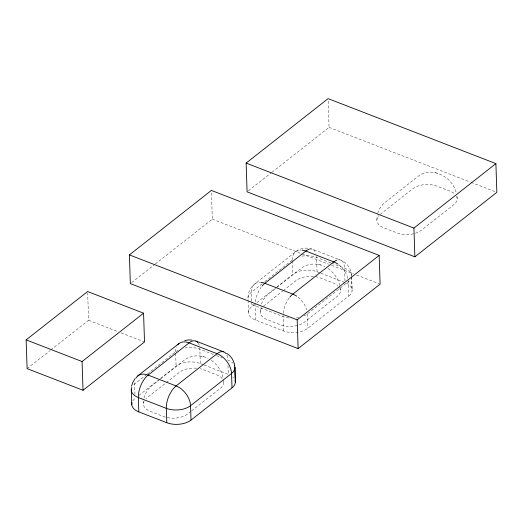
<?xml version="1.0" encoding="UTF-8"?>
<svg xmlns="http://www.w3.org/2000/svg" width="523" height="523" viewBox="0 0 523 523"><rect width="100%" height="100%" fill="white"/><g stroke="black" fill="none" stroke-linecap="round" stroke-linejoin="round"><path stroke-width="0.39" stroke-dasharray="2.62 1.96" d="M143.426 403.279L143.452 401.474M260.16 311.486L260.578 306.838M376.893 219.686L377.318 215.038M143.975 398.075L145.198 394.224L148.159 389.282L150.97 386.412L159.907 379.384M377.704 213.364L379.979 208.056L383.562 203.597L417.001 177.212C430.521 165.543 452.094 176.166 456.108 192.229M261.343 304.033L263.246 299.849L266.828 295.397L300.261 269.012C306.975 263.226 317.141 262.572 324.868 266.658M131.633 282.616L154.69 264.488M155.331 263.984L212.331 219.157L211.403 191.222M248.366 190.823L271.424 172.688M272.065 172.185L329.065 127.364L328.189 101.017M27.104 368.617L50.162 350.482M50.803 349.979L88.59 320.266L87.687 293.128M146.793 374.481L134.62 384.052A17.344 9.695 -1.9 0 0 132.992 385.608M147.434 373.978L175.61 351.816A17.344 9.695 -1.9 0 1 177.709 350.443M262.245 283.695L251.354 292.252A17.344 9.695 -1.9 0 0 248.203 299.542M264.808 281.681L292.344 260.023A17.344 9.695 -1.9 0 1 293.325 259.323M138.941 395.395L158.155 380.286M160.718 378.273L176.088 366.185A17.344 9.695 -1.9 0 1 200.316 363.544L203.342 364.714M348.2 280.596A17.344 11.434 51.8 0 1 348.272 281.688L348.749 296.057L307.759 328.287A17.344 9.695 -1.9 0 1 283.531 330.928L255.57 320.096A17.344 9.695 -1.9 0 1 251.831 306.622L254.394 304.608M256.956 302.595L276.17 287.487M276.811 286.983L292.821 274.392A17.344 9.695 -1.9 0 1 317.049 271.751L320.076 272.921M160.541 378.881L183.527 360.805C190.235 355.019 200.407 354.372 208.134 358.458M263.487 306.19L282.642 291.128M283.276 290.625L296.051 280.59A17.344 9.695 -1.9 0 1 320.279 277.942L333.36 283.015A17.344 9.695 -1.9 0 1 337.786 285.571M380.221 214.397L412.784 188.79A17.344 9.695 -1.9 0 1 437.012 186.149L450.094 191.215A17.344 9.695 -1.9 0 1 455.147 194.366M303.922 315.925A17.344 9.695 -1.9 0 0 307.282 313.918L348.272 281.688A17.344 9.695 -1.9 0 0 349.135 280.943M190.993 411.379L187.803 413.889A17.344 9.695 -1.9 0 1 163.568 416.53L150.487 411.464A17.344 9.695 -1.9 0 1 144.355 400.605M191.627 410.875L220.36 388.282A17.344 9.695 -1.9 0 0 223.511 380.999M434.744 172.564L435.79 172.812M436.509 172.982L437.47 173.211M318.01 264.357L319.056 264.605M319.775 264.775L320.736 265.004M201.277 356.156L202.323 356.405M203.035 356.568L204.003 356.804M329.065 127.364L470.275 182.063M471.04 182.357L495.333 191.764M330.935 262.945L316.572 257.381A17.344 9.695 -1.9 0 0 300.79 256.368M331.693 263.232L344.539 268.214A17.344 9.695 -1.9 0 1 351.606 275.392L351.626 275.896M212.331 219.157L301.156 253.563M301.915 253.858L328.49 264.154M331.53 265.331L353.541 273.856M356.581 275.033L379.358 283.852M320.828 273.215L345.017 282.583M213.443 354.444L199.838 349.174A17.344 9.695 -1.9 0 0 185.194 347.952M216.47 355.614L222.51 357.961M88.59 320.266L117.309 331.392M121.088 332.857L144.518 341.931M204.094 365.008L228.283 374.376M328.052 268.528C333.707 272.496 338.008 278.471 339.675 285.198M211.318 360.327C217.359 364.557 221.857 371.095 223.243 378.377M351.606 275.392C351.299 268.652 346.723 262.356 340.381 260.036L312.676 249.301C307.06 247.065 300.365 248.052 295.626 251.792L254.459 284.166C249.883 287.813 247.497 293.815 248.052 299.607M457.017 196.615L457.161 198.4M340.283 288.408L340.427 290.193M223.55 380.208L223.694 381.993M351.659 276.994L352.084 289.762M344.964 280.982L344.539 268.214A17.344 8.714 -68.8 0 0 337.623 259.944M317.049 271.751L316.572 257.381A17.344 8.714 -68.8 0 0 316.513 256.329M307.282 313.918L307.759 328.287M292.37 260.82L292.821 274.392M283.531 330.928L283.054 316.559A17.344 8.714 -68.8 0 1 283.048 315.461M255.57 320.096L255.093 305.726A17.344 8.714 -68.8 0 1 261.121 287.277M251.648 301.032L251.354 292.252A17.344 11.434 51.8 0 1 259.787 282.315M251.674 301.836L251.831 306.622M248.085 300.392L248.503 312.911M227.989 365.597L228.257 373.579M200.316 363.544L199.838 349.174A17.344 8.714 -68.8 0 0 199.773 348.122M175.663 353.417L176.088 366.185M134.967 394.427L134.62 384.052A17.344 11.434 51.8 0 1 134.869 380.986M351.652 276.68L352.077 290.762M456.579 196.347A17.344 9.695 -1.9 0 1 453.827 204.689L421.27 230.297A17.344 9.695 -1.9 0 1 397.042 232.938L383.954 227.871A17.344 9.695 -1.9 0 1 378.848 215.659M346.233 283.1A17.344 9.695 -1.9 0 1 348.749 296.057M298.836 317.566A17.344 9.695 -1.9 0 1 295.946 318.03M288.918 317.991A17.344 9.695 -1.9 0 1 283.054 316.559L255.093 305.726A17.344 9.695 -1.9 0 1 250.661 303.17M283.204 313.159A17.344 8.714 -68.8 0 1 289.114 298.071M292.344 260.023A17.344 11.434 51.8 0 1 300.738 250.086M308.89 249.334A17.344 8.714 -68.8 0 1 315.977 253.505M338.956 264.873A17.344 11.434 51.8 0 1 347.815 278.354M298.005 297.136A17.344 11.434 51.8 0 1 306.615 309.753M339.453 287.46A17.344 9.695 -1.9 0 1 337.093 296.489L304.536 322.09A17.344 9.695 -1.9 0 1 280.302 324.731L267.22 319.664A17.344 9.695 -1.9 0 1 262.115 307.452M132.816 400.847A17.344 9.695 -1.9 0 1 135.097 398.421M175.61 351.816A17.344 11.434 51.8 0 1 176.414 346.912M226.91 355.287A17.344 8.714 -68.8 0 1 227.806 360.007A17.344 9.695 -1.9 0 1 233.081 363.393M198.23 343.068A17.344 8.714 -68.8 0 1 199.243 345.298M232.709 376.933A17.344 9.695 -1.9 0 1 233.559 377.763M222.242 378.593A17.344 9.695 -1.9 0 0 216.627 374.808L203.545 369.741A17.344 9.695 -1.9 0 0 200.178 368.735M196.465 368.185A17.344 9.695 -1.9 0 0 179.317 372.383L146.754 397.99A17.344 9.695 -1.9 0 0 145.891 398.735"/><path stroke-width="0.78" d="M131.567 386.216L132.581 382.843L134.927 378.809M129.403 254.884L211.377 190.424L379.162 255.414L380.116 284.146L298.136 348.612L130.351 283.623L129.403 254.884L297.182 319.873L379.162 255.414M246.137 163.091L328.111 98.625L495.896 163.614L496.85 192.353L414.87 256.819L247.091 191.83L246.137 163.091L413.922 228.08L495.896 163.614M26.15 339.878L87.635 291.527L143.564 313.192L144.518 341.931L83.033 390.276L27.104 368.617L26.15 339.878L82.078 361.543L143.564 313.192M137.726 375.965L178.886 343.591M131.953 402.723A17.344 9.695 -1.9 0 0 138.83 411.895L166.798 422.728A17.344 9.695 -1.9 0 0 191.026 420.08L232.016 387.85A17.344 9.695 -1.9 0 0 235.167 380.567M184.737 340.591L188.319 339.937L192.052 340.068M195.942 341.101L223.648 351.829M226.551 353.247C230.944 355.908 234.01 360.595 234.722 365.682M413.922 228.08L414.87 256.819M297.182 319.873L298.136 348.612M235.35 381.561L234.873 367.192L235.343 382.555M232.016 387.85L231.539 373.481A17.344 9.695 -1.9 0 0 234.324 365.224M191.026 420.08L190.549 405.711A17.344 11.434 51.8 0 0 176.094 385.928L148.127 375.096A17.344 11.434 51.8 0 0 135.797 378.351M166.798 422.728L166.321 408.358A17.344 8.714 -68.8 0 1 176.094 385.928L217.078 353.698A17.344 8.714 -68.8 0 1 225.871 353.456M138.83 411.895L138.36 397.526A17.344 8.714 -68.8 0 1 148.127 375.096L189.117 342.866A17.344 8.714 -68.8 0 1 197.792 342.48M131.266 389.844L131.77 404.71M82.078 361.543L83.033 390.276M302.019 250.131A17.344 11.434 51.8 0 1 305.85 251.066L333.811 261.899A17.344 11.434 51.8 0 1 337.956 264.135M308.89 249.334A17.344 8.714 -68.8 0 0 305.85 251.066L264.86 283.303A17.344 8.714 -68.8 0 0 262.062 286.074M336.655 260.238A17.344 8.714 -68.8 0 0 333.811 261.899L292.828 294.135A17.344 8.714 -68.8 0 0 289.827 297.149M296.691 296.175A17.344 11.434 51.8 0 0 292.828 294.135L264.86 283.303A17.344 11.434 51.8 0 0 260.761 282.342M131.829 387.399A17.344 9.695 -1.9 0 0 138.36 397.526L166.321 408.358A17.344 9.695 -1.9 0 0 190.549 405.711L231.539 373.481A17.344 11.434 51.8 0 0 217.078 353.698L189.117 342.866A17.344 11.434 51.8 0 0 177.63 344.84"/></g></svg>
